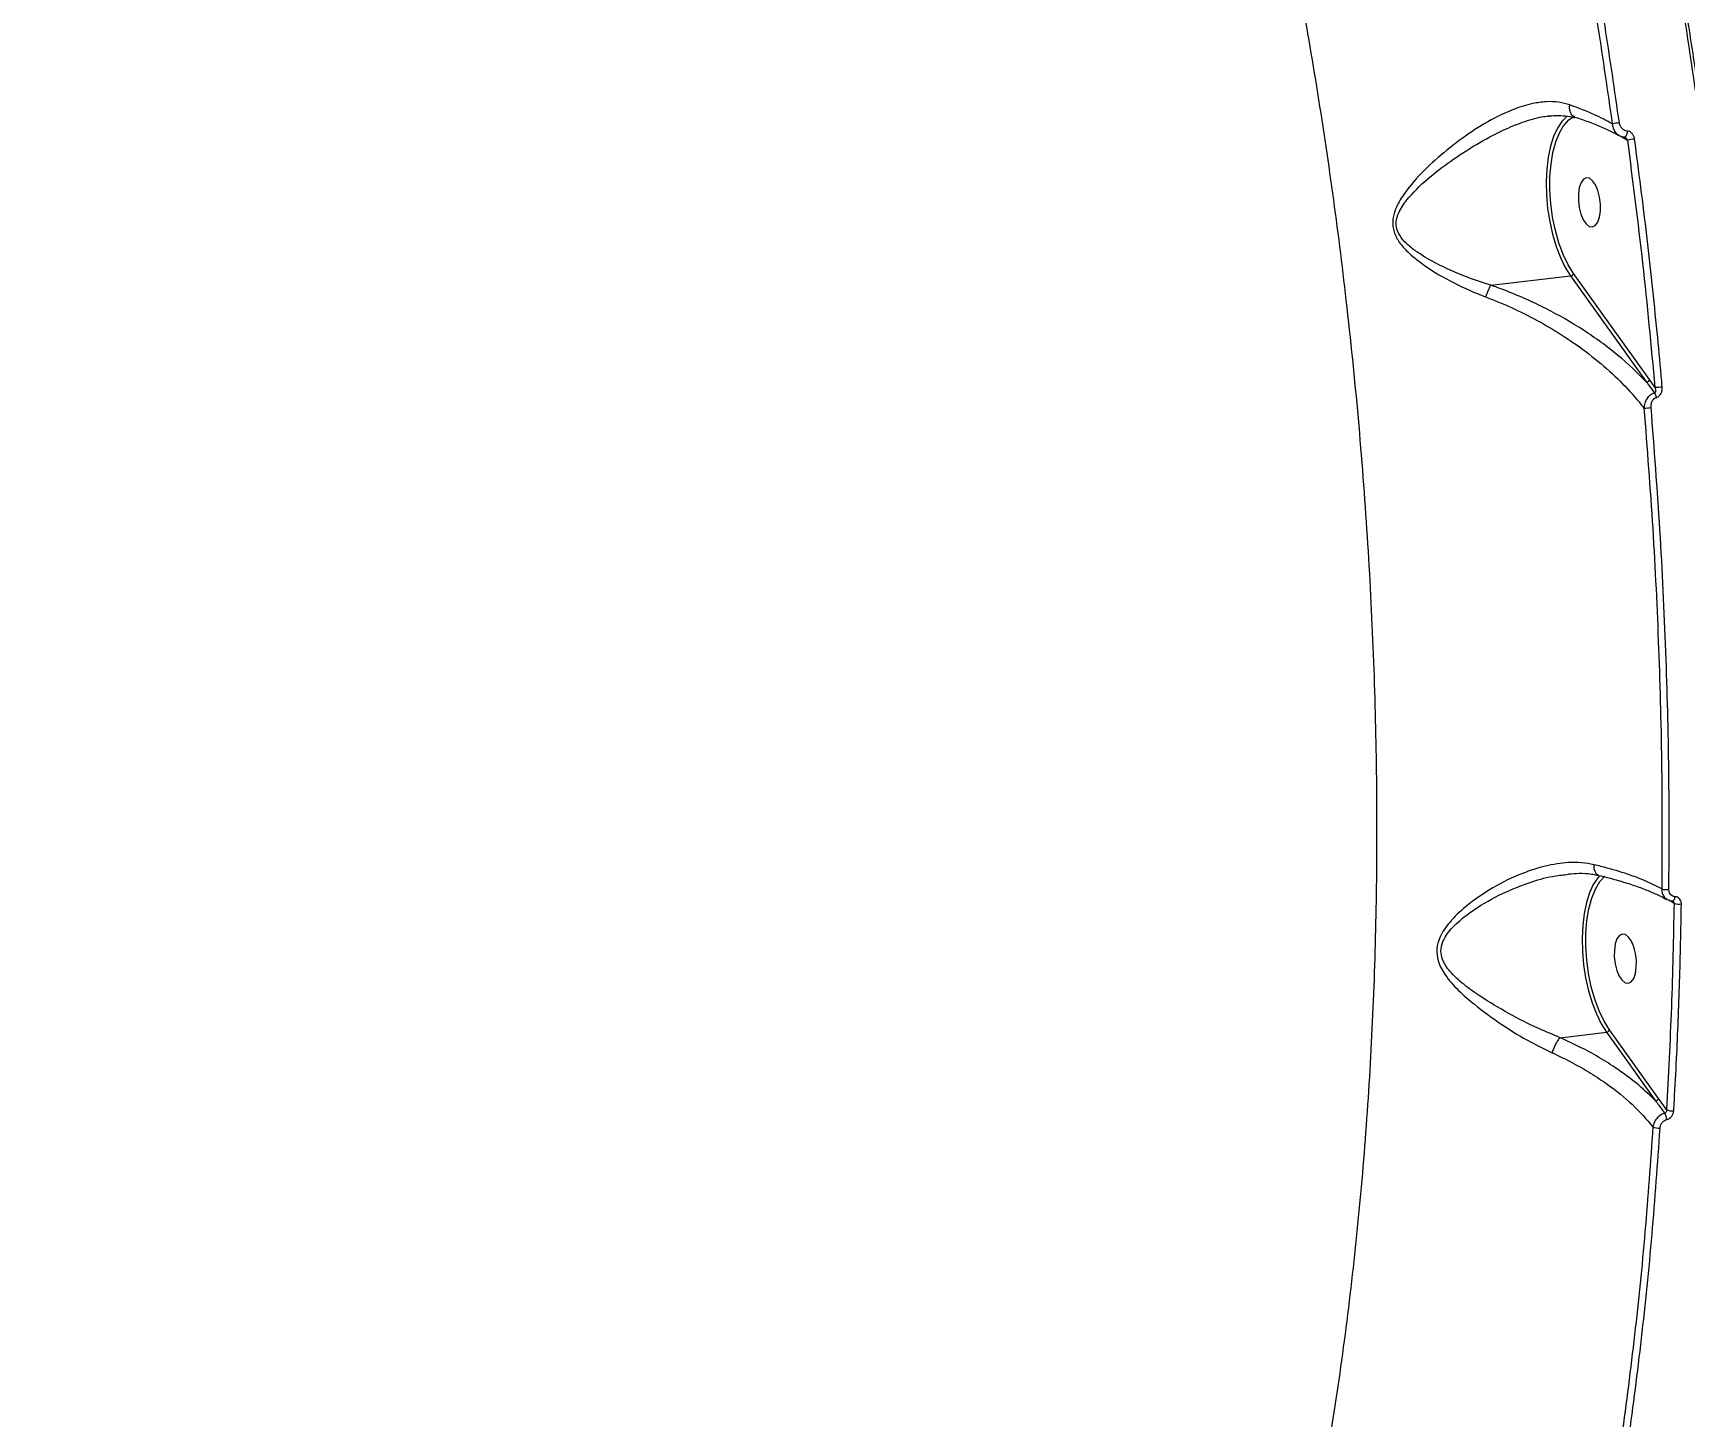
# Model space of a CAD drawing. Header units: millimetres. Extents: x 10684 to 26054, y -4768 to 6894.
# Drawn here: x 18151.3 to 18451.6, y -3048.8 to -2797.3 of the extents above; entities that cross this region are included whole.
import ezdxf

# ---------------------------------------------------------------- set-up
doc = ezdxf.new("R2010")
doc.units = ezdxf.units.MM
doc.layers.add('DIKOM_ОБЪЕКТ', color=7, linetype='Continuous')
doc.layers.add('DIKOM_РАЗМЕР_ОБЪЕКТА', color=7, linetype='Continuous')
doc.styles.add('style1', font='arial.ttf', dxfattribs={"width": 0.8})
doc.dimstyles.new('1-50', dxfattribs={"dimtxt": 300, "dimasz": 200, "dimexe": 100, "dimexo": 0, "dimgap": 100, "dimtad": 1, "dimtxsty": 'style1', "dimcen": 200, "dimclrd": 7, "dimclre": 7, "dimclrt": 7, "dimadec": 1, "dimazin": 2, "dimtfac": 1, "dimtmove": 0, "dimatfit": 2, "dimfxl": 0, "dimlwd": 25, "dimlwe": 18, "dimarcsym": 0})

# ---------------------------------------------------------------- blocks, each defined once
blk = doc.blocks.new('*D12')
at = {"layer": 'Defpoints', "color": 0, "transparency": 16777216}
for p in [(20201.02, 3555.88), (18130.62, -3300.31), (24750.12, -3300.31)]:
    blk.add_point(p, dxfattribs=at)
at = {"layer": 'DIKOM_РАЗМЕР_ОБЪЕКТА', "color": 7, "lineweight": 18, "transparency": 16777216}
for p, q in [((20201.02, 3555.88), (24850.12, 3555.88)), ((18130.62, -3300.31), (24850.12, -3300.31))]:
    blk.add_line(p, q, dxfattribs=at)
at = {"layer": 'DIKOM_РАЗМЕР_ОБЪЕКТА', "color": 7, "lineweight": 25, "transparency": 16777216}
blk.add_line((24750.12, 3355.88), (24750.12, -3100.31), dxfattribs=at)
at = {"layer": 'DIKOM_РАЗМЕР_ОБЪЕКТА', "color": 7, "transparency": 16777216}
for points in [[(24716.79, 3355.88), (24783.45, 3355.88), (24750.12, 3555.88)], [(24716.79, -3100.31), (24783.45, -3100.31), (24750.12, -3300.31)]]:
    blk.add_solid(points, dxfattribs=at)
at = {"layer": 'DIKOM_РАЗМЕР_ОБЪЕКТА', "color": 7, "transparency": 16777216, "insert": (24496.95, 958.92), "char_height": 300, "attachment_point": 5, "rotation": 90, "style": 'style1'}
blk.add_mtext('6850', dxfattribs=at)

msp = doc.modelspace()

# ---------------------------------------------------------------- linework, layer by layer
at = {"layer": 'DIKOM_ОБЪЕКТ', "color": 7, "linetype": 'Continuous', "lineweight": 15}
for p, q in [((18426.666, -2812.396), (18427.226, -2812.318)), ((18439.952, -2816.053), (18441.131, -2816.778)), ((18445.15, -2860.293), (18431.328, -2841.014)), ((18416.308, -2843.143), (18430.792, -2841.471)), ((18430.792, -2841.471), (18444.614, -2860.75)), ((18446.137, -2861.68), (18445.15, -2860.293)), ((18430.066, -2950.239), (18430.449, -2950.188)), ((18448.646, -2954.86), (18449.62, -2955.457)), ((18428.893, -2979.895), (18437.333, -2978.921)), ((18437.333, -2978.921), (18446.27, -2991.386)), ((18446.805, -2990.928), (18437.869, -2978.463)), ((18448.231, -2992.943), (18446.805, -2990.928))]:
    msp.add_line(p, q, dxfattribs=at)
at = {"layer": 'DIKOM_ОБЪЕКТ', "color": 7, "linetype": 'Continuous', "lineweight": 15, "flags": 128}
for points in [[(18430.179, -2812.452), (18430.12, -2812.497), (18429.213, -2813.397), (18428.405, -2814.618), (18427.714, -2816.132), (18427.154, -2817.906), (18426.737, -2819.902), (18426.474, -2822.076), (18426.368, -2824.382), (18426.423, -2826.77), (18426.639, -2829.187), (18427.008, -2831.581), (18427.525, -2833.901), (18428.177, -2836.095), (18428.95, -2838.117), (18429.829, -2839.922), (18430.792, -2841.471)], [(18431.328, -2841.014), (18430.344, -2839.42), (18429.454, -2837.553), (18428.679, -2835.456), (18428.037, -2833.182), (18427.545, -2830.784), (18427.215, -2828.321), (18427.054, -2825.852), (18427.066, -2823.438), (18427.25, -2821.135), (18427.604, -2819.001), (18428.117, -2817.085), (18428.778, -2815.436), (18429.57, -2814.092), (18429.612, -2814.033)], [(18429.612, -2814.033), (18430.474, -2813.086), (18431.252, -2812.547)], [(18441.088, -2815.128), (18441.075, -2815.37), (18441.037, -2815.604), (18440.977, -2815.815), (18440.899, -2815.992), (18440.806, -2816.124), (18440.705, -2816.203), (18440.603, -2816.225)], [(18434.781, -2832.548), (18435.306, -2832.277), (18435.743, -2831.666), (18436.057, -2830.764), (18436.222, -2829.646), (18436.226, -2828.401), (18436.067, -2827.13), (18435.759, -2825.937), (18435.326, -2824.917), (18434.804, -2824.154), (18434.235, -2823.709), (18433.666, -2823.619), (18433.141, -2823.89), (18432.704, -2824.501), (18432.39, -2825.402), (18432.225, -2826.521), (18432.221, -2827.766), (18432.38, -2829.037), (18432.688, -2830.23), (18433.12, -2831.25), (18433.642, -2832.013), (18434.211, -2832.458), (18434.781, -2832.548)], [(18436.066, -2950.488), (18435.753, -2950.847), (18434.945, -2952.067), (18434.254, -2953.581), (18433.694, -2955.355), (18433.278, -2957.351), (18433.014, -2959.526), (18432.908, -2961.832), (18432.964, -2964.219), (18433.179, -2966.636), (18433.548, -2969.03), (18434.065, -2971.35), (18434.717, -2973.544), (18435.491, -2975.566), (18436.369, -2977.371), (18437.333, -2978.921)], [(18437.869, -2978.463), (18436.885, -2976.869), (18435.994, -2975.002), (18435.219, -2972.905), (18434.577, -2970.63), (18434.086, -2968.232), (18433.755, -2965.769), (18433.594, -2963.3), (18433.606, -2960.886), (18433.791, -2958.583), (18434.144, -2956.448), (18434.657, -2954.533), (18435.318, -2952.884), (18436.111, -2951.54), (18436.153, -2951.482)], [(18436.153, -2951.482), (18437.015, -2950.534), (18437.025, -2950.525)], [(18449.34, -2955.048), (18449.408, -2955.04), (18449.501, -2954.995), (18449.589, -2954.911), (18449.668, -2954.793), (18449.737, -2954.644), (18449.79, -2954.472), (18449.828, -2954.282)], [(18441.321, -2969.997), (18441.846, -2969.726), (18442.283, -2969.115), (18442.597, -2968.214), (18442.762, -2967.095), (18442.766, -2965.85), (18442.607, -2964.58), (18442.299, -2963.386), (18441.867, -2962.366), (18441.345, -2961.603), (18440.776, -2961.158), (18440.206, -2961.068), (18439.681, -2961.339), (18439.244, -2961.95), (18438.93, -2962.852), (18438.765, -2963.97), (18438.761, -2965.215), (18438.92, -2966.486), (18439.228, -2967.679), (18439.661, -2968.699), (18440.182, -2969.462), (18440.751, -2969.907), (18441.321, -2969.997)]]:
    msp.add_lwpolyline(points, dxfattribs=at)
at = {"layer": 'DIKOM_ОБЪЕКТ', "color": 7, "linetype": 'Continuous', "lineweight": 15}
for centre, radius, start, end in [((18441.393, -2829.07), 15.536, 96.34075, 101.14599), ((18444.315, -2833.531), 17.053, 96.26807, 100.76215), ((18430.713, -2840.835), 0.641, 277.14975, 343.80681), ((18444.534, -2860.114), 0.641, 277.17861, 343.80312), ((18445.978, -2849.496), 12.185, 270.74669, 277.03111), ((18444.556, -2863.894), 1.915, 10.73314, 37.41785), ((18444.075, -2854.155), 11.323, 270.37191, 276.97038), ((18448.284, -2950.008), 2.986, 252.37083, 277.77709), ((18450.559, -2952.82), 2.799, 250.40504, 278.19804), ((18437.252, -2978.284), 0.642, 277.20533, 343.76597), ((18446.189, -2990.749), 0.642, 277.20715, 343.78934), ((18446.066, -2994.901), 2.253, 3.72375, 34.03341), ((18449.245, -2990.98), 2.209, 242.69038, 278.33183), ((18446.776, -2994.077), 2.254, 243.76591, 277.86662)]:
    msp.add_arc(centre, radius, start, end, dxfattribs=at)
for points, knots in [([(18405.822, -2621.659), (18407.285, -2625.46), (18411.224, -2635.702), (18417.299, -2652.96), (18423.92, -2673.527), (18430.137, -2694.864), (18435.918, -2716.918), (18441.23, -2739.629), (18445.958, -2762.497), (18450.097, -2785.44), (18453.659, -2808.376), (18456.702, -2831.679), (18459.192, -2855.282), (18461.106, -2879.108), (18462.404, -2902.633), (18463.095, -2925.783), (18463.201, -2948.494), (18462.725, -2971.137), (18461.644, -2993.628), (18459.945, -3015.883), (18457.667, -3037.413), (18454.83, -3058.16), (18451.47, -3078.086), (18447.529, -3097.516), (18442.997, -3116.36), (18437.877, -3134.535), (18432.279, -3151.642), (18426.236, -3167.647), (18419.787, -3182.541), (18412.826, -3196.568), (18405.355, -3209.639), (18397.39, -3221.685), (18389.455, -3231.985), (18381.641, -3240.703), (18374.025, -3248.043), (18366.138, -3254.435), (18359.582, -3259.041), (18355.584, -3261.165), (18354.374, -3261.807)], [0, 0, 0, 0, 0.0169098, 0.045556, 0.0742245, 0.102871, 0.1323494, 0.1618518, 0.1913303, 0.2199766, 0.248645, 0.2772914, 0.3067698, 0.3362722, 0.3657507, 0.3943969, 0.4230654, 0.4517116, 0.48119, 0.5106925, 0.5401711, 0.5688174, 0.5974857, 0.6261321, 0.6556105, 0.685113, 0.7145913, 0.7432378, 0.771906, 0.8005523, 0.8300308, 0.8595332, 0.8890115, 0.9139439, 0.9389054, 0.963867, 0.989065, 1, 1, 1, 1]), ([(18354.693, -3261.836), (18355.791, -3261.224), (18358.45, -3259.744), (18362.595, -3257.043), (18367.135, -3253.784), (18371.607, -3250.212), (18376.014, -3246.336), (18380.357, -3242.155), (18384.637, -3237.665), (18388.85, -3232.869), (18392.984, -3227.784), (18397.019, -3222.43), (18400.945, -3216.821), (18404.759, -3210.963), (18408.465, -3204.852), (18412.062, -3198.487), (18415.554, -3191.868), (18418.94, -3184.992), (18422.222, -3177.858), (18425.401, -3170.463), (18428.477, -3162.804), (18431.45, -3154.882), (18434.313, -3146.716), (18437.054, -3138.341), (18439.662, -3129.785), (18442.133, -3121.06), (18444.471, -3112.161), (18446.676, -3103.088), (18448.75, -3093.835), (18450.693, -3084.402), (18452.506, -3074.784), (18454.188, -3064.981), (18455.742, -3054.988), (18457.166, -3044.802), (18458.458, -3034.441), (18459.613, -3023.945), (18460.626, -3013.357), (18461.494, -3002.695), (18462.219, -2991.959), (18462.801, -2981.145), (18463.241, -2970.249), (18463.539, -2959.267), (18463.696, -2948.198), (18463.711, -2937.037), (18463.584, -2925.782), (18463.314, -2914.428), (18462.902, -2902.987), (18462.35, -2891.498), (18461.659, -2880.007), (18460.83, -2868.545), (18459.864, -2857.116), (18458.762, -2845.716), (18457.522, -2834.34), (18456.147, -2822.985), (18454.633, -2811.647), (18452.983, -2800.324), (18451.194, -2789.012), (18449.266, -2777.707), (18447.198, -2766.414), (18444.998, -2755.161), (18442.673, -2743.996), (18440.231, -2732.958), (18437.675, -2722.058), (18435.004, -2711.291), (18432.217, -2700.652), (18429.314, -2690.137), (18426.294, -2679.742), (18423.156, -2669.467), (18419.899, -2659.307), (18416.522, -2649.259), (18413.022, -2639.327), (18409.663, -2630.174), (18407.426, -2624.415), (18406.434, -2621.862)], [0, 0, 0, 0, 0.0098994, 0.0239604, 0.0380272, 0.0521101, 0.0662251, 0.0803871, 0.0946116, 0.1089135, 0.1232605, 0.1375542, 0.1517771, 0.1659463, 0.1800776, 0.1941866, 0.2082893, 0.2223999, 0.2365303, 0.2506968, 0.2649149, 0.2792007, 0.2935498, 0.3078771, 0.322119, 0.3363004, 0.3504374, 0.364546, 0.3786424, 0.3927426, 0.406858, 0.421004, 0.4351968, 0.4494526, 0.4637824, 0.478114, 0.4923715, 0.5065636, 0.5207068, 0.5348167, 0.5489096, 0.563002, 0.5771063, 0.5912368, 0.6054095, 0.6196403, 0.6339455, 0.6482789, 0.6625569, 0.6767651, 0.6909191, 0.7050357, 0.7191305, 0.73322, 0.7473183, 0.7614382, 0.7755955, 0.7898064, 0.8040868, 0.8184229, 0.8327306, 0.8469589, 0.8611285, 0.8752559, 0.8893571, 0.903448, 0.9175449, 0.9316584, 0.9458048, 0.9600003, 0.9742606, 0.9885925, 1, 1, 1, 1]), ([(18359.357, -2698.142), (18361.073, -2703.839), (18364.507, -2715.239), (18369.217, -2732.79), (18373.592, -2750.615), (18377.642, -2768.949), (18381.346, -2787.758), (18384.679, -2807.012), (18387.583, -2826.402), (18390.132, -2846.521), (18392.26, -2867.347), (18393.908, -2888.833), (18395.012, -2910.26), (18395.567, -2931.526), (18395.571, -2952.532), (18395.02, -2973.186), (18393.905, -2993.447), (18392.243, -3013.289), (18390.043, -3032.678), (18387.315, -3051.523), (18384.073, -3069.735), (18380.324, -3087.235), (18376.069, -3103.982), (18371.323, -3119.966), (18366.104, -3135.155), (18360.438, -3149.48), (18354.35, -3162.873), (18347.733, -3175.511), (18340.573, -3187.293), (18332.876, -3198.137), (18324.787, -3207.81), (18316.325, -3216.228), (18307.546, -3223.49), (18301.447, -3227.238), (18298.399, -3229.111)], [0, 0, 0, 0, 0.0277665, 0.0555663, 0.0833659, 0.1111324, 0.1400374, 0.1689801, 0.1979228, 0.2268277, 0.2586376, 0.2905481, 0.3225099, 0.3544719, 0.3863819, 0.4181912, 0.4498955, 0.4817, 0.5135556, 0.5454111, 0.5772153, 0.6089191, 0.6405474, 0.6722759, 0.7040553, 0.7358344, 0.7675626, 0.7991907, 0.832594, 0.8660265, 0.8994296, 0.932943, 0.9664866, 1, 1, 1, 1]), ([(18426.076, -2744.425), (18427.275, -2750.1), (18429.673, -2761.45), (18432.888, -2778.742), (18435.841, -2796.197), (18437.54, -2807.95), (18438.389, -2813.826)], [0, 0, 0, 0, 0.2490993, 0.4981999, 0.7491, 1, 1, 1, 1]), ([(18439.677, -2813.628), (18438.832, -2807.781), (18437.142, -2796.087), (18434.192, -2778.635), (18430.966, -2761.262), (18428.545, -2749.804), (18427.335, -2744.075)], [0, 0, 0, 0, 0.2491004, 0.4982001, 0.7490994, 1, 1, 1, 1]), ([(18430.662, -2810.361), (18430.008, -2810.178), (18428.637, -2809.794), (18426.359, -2809.75), (18423.61, -2810.127), (18420.448, -2811.111), (18416.52, -2812.932), (18412.22, -2815.561), (18407.773, -2818.974), (18403.619, -2822.695), (18400.582, -2826.262), (18398.879, -2829.295), (18398.361, -2831.542), (18398.62, -2833.542), (18399.647, -2835.433), (18401.161, -2837.127), (18403.971, -2839.463), (18408.185, -2842.124), (18412.458, -2844.129), (18414.871, -2845.075), (18415.365, -2845.269)], [0, 0, 0, 0, 0.0399701, 0.0838386, 0.1277303, 0.1889328, 0.2502311, 0.3350391, 0.4199808, 0.5024354, 0.5846119, 0.6297435, 0.658082, 0.6869144, 0.7179997, 0.7532849, 0.7887207, 0.8822432, 0.9758707, 1, 1, 1, 1]), ([(18431.598, -2812.568), (18431.466, -2812.516), (18431.16, -2812.397), (18430.825, -2811.909), (18430.631, -2811.245), (18430.622, -2810.693), (18430.657, -2810.405), (18430.662, -2810.361)], [0, 0, 0, 0, 0.2007124, 0.4617795, 0.7228919, 0.9578652, 1, 1, 1, 1]), ([(18438.389, -2813.826), (18437.359, -2813.264), (18435.121, -2812.042), (18432.225, -2810.95), (18430.662, -2810.361)], [0, 0, 0, 0, 0.4604883, 1, 1, 1, 1]), ([(18416.299, -2843.147), (18416.298, -2843.146), (18415.796, -2842.993), (18413.36, -2842.204), (18409.028, -2840.586), (18404.731, -2838.366), (18401.832, -2836.4), (18400.296, -2834.98), (18399.294, -2833.437), (18399.085, -2832.252), (18399.142, -2831.139), (18399.617, -2829.587), (18401.497, -2826.915), (18404.713, -2823.779), (18409.061, -2820.507), (18413.669, -2817.471), (18418.088, -2815.107), (18422.087, -2813.471), (18424.821, -2812.623), (18426.314, -2812.439), (18426.666, -2812.396)], [0, 0, 0, 0, 0.0001007, 0.0276358, 0.1344389, 0.2411113, 0.279961, 0.3186058, 0.3507683, 0.3744495, 0.3798682, 0.4090934, 0.4578894, 0.5510255, 0.6444834, 0.7419645, 0.8393143, 0.9089781, 0.9785373, 1, 1, 1, 1]), ([(18426.674, -2812.441), (18427.011, -2812.393), (18427.983, -2812.256), (18429.479, -2812.318), (18430.759, -2812.468), (18431.396, -2812.705), (18431.52, -2812.751)], [0, 0, 0, 0, 0.1906784, 0.5495576, 0.9117985, 1, 1, 1, 1]), ([(18431.598, -2812.6), (18431.765, -2812.651), (18432.854, -2812.983), (18434.654, -2813.647), (18436.936, -2814.581), (18438.584, -2815.353), (18439.374, -2815.808), (18439.598, -2815.937)], [0, 0, 0, 0, 0.05083862, 0.33125703, 0.61120997, 0.8902626, 1, 1, 1, 1]), ([(18438.389, -2813.826), (18438.4, -2813.937), (18438.439, -2814.343), (18438.669, -2814.986), (18439.098, -2815.598), (18439.468, -2815.816), (18439.619, -2815.904)], [0, 0, 0, 0, 0.1261879, 0.464296, 0.7813409, 1, 1, 1, 1]), ([(18441.088, -2815.128), (18440.937, -2815.102), (18440.636, -2815.052), (18440.231, -2814.768), (18439.903, -2814.361), (18439.733, -2813.953), (18439.689, -2813.698), (18439.677, -2813.628)], [0, 0, 0, 0, 0.2169131, 0.4334586, 0.6619885, 0.9080733, 1, 1, 1, 1]), ([(18439.638, -2815.919), (18439.829, -2816.027), (18440.134, -2816.2), (18440.477, -2816.187), (18440.605, -2816.182)], [0, 0, 0, 0, 0.6248336, 1, 1, 1, 1]), ([(18440.605, -2816.225), (18440.607, -2816.225), (18440.626, -2816.225), (18440.665, -2816.228), (18440.715, -2816.264), (18440.725, -2816.272)], [0, 0, 0, 0, 0.0935633, 0.8164677, 1, 1, 1, 1]), ([(18440.724, -2816.274), (18440.757, -2816.294), (18440.855, -2816.353), (18440.983, -2816.502), (18441.079, -2816.654), (18441.12, -2816.751), (18441.131, -2816.778)], [0, 0, 0, 0, 0.1702548, 0.491122, 0.8587693, 1, 1, 1, 1]), ([(18442.453, -2816.58), (18442.442, -2816.512), (18442.401, -2816.267), (18442.239, -2815.873), (18441.924, -2815.477), (18441.529, -2815.202), (18441.235, -2815.152), (18441.088, -2815.128)], [0, 0, 0, 0, 0.0918611, 0.3355458, 0.5630606, 0.7814664, 1, 1, 1, 1]), ([(18441.131, -2816.778), (18442.096, -2824.238), (18444.03, -2839.18), (18445.434, -2854.173), (18446.137, -2861.68)], [0, 0, 0, 0, 0.4992729, 1, 1, 1, 1]), ([(18447.469, -2861.59), (18447.411, -2860.927), (18447.118, -2857.611), (18446.254, -2848.447), (18444.73, -2834.087), (18443.213, -2822.419), (18442.453, -2816.58)], [0, 0, 0, 0, 0.0441413, 0.220713, 0.6100115, 1, 1, 1, 1]), ([(18416.299, -2843.147), (18416.204, -2843.307), (18416.014, -2843.627), (18415.699, -2844.339), (18415.484, -2844.912), (18415.381, -2845.221), (18415.365, -2845.269)], [0, 0, 0, 0, 0.3156722, 0.631427, 0.9437252, 1, 1, 1, 1]), ([(18416.308, -2843.143), (18416.306, -2843.144), (18416.304, -2843.144), (18416.301, -2843.145), (18416.3, -2843.146), (18416.299, -2843.147)], [0, 0, 0, 0, 0.4252895, 0.7800964, 1, 1, 1, 1]), ([(18444.614, -2860.75), (18442.958, -2859.109), (18440.454, -2856.629), (18436.414, -2853.523), (18432.18, -2850.611), (18427.547, -2847.944), (18422.605, -2845.593), (18419.231, -2844.188), (18417.093, -2843.424), (18416.308, -2843.143)], [0, 0, 0, 0, 0.235538, 0.3560379, 0.4765294, 0.7016583, 0.8172953, 0.9329149, 1, 1, 1, 1]), ([(18415.365, -2845.269), (18416.109, -2845.557), (18418.54, -2846.497), (18422.49, -2848.315), (18427.053, -2850.798), (18431.547, -2853.668), (18435.869, -2856.928), (18439.893, -2860.563), (18442.552, -2863.451), (18443.857, -2865.107), (18444.149, -2865.478)], [0, 0, 0, 0, 0.0601216, 0.196237, 0.3328186, 0.4690654, 0.6303294, 0.7921166, 0.9534348, 1, 1, 1, 1]), ([(18444.614, -2860.75), (18444.758, -2860.941), (18445.249, -2861.598), (18445.734, -2862.261), (18446.077, -2862.731)], [0, 0, 0, 0, 0.2912671, 1, 1, 1, 1]), ([(18446.137, -2861.68), (18446.177, -2861.82), (18446.246, -2862.065), (18446.259, -2862.381), (18446.218, -2862.58), (18446.155, -2862.678), (18446.111, -2862.715), (18446.086, -2862.726), (18446.077, -2862.731)], [0, 0, 0, 0, 0.3693945, 0.6445551, 0.8371312, 0.9269482, 0.9710865, 1, 1, 1, 1]), ([(18446.437, -2863.538), (18446.468, -2863.528), (18446.627, -2863.48), (18446.912, -2863.303), (18447.232, -2862.906), (18447.47, -2862.312), (18447.469, -2861.847), (18447.469, -2861.59)], [0, 0, 0, 0, 0.0440576, 0.2245722, 0.4337405, 0.6875063, 1, 1, 1, 1]), ([(18446.077, -2862.731), (18446.035, -2862.743), (18445.787, -2862.816), (18445.33, -2863.058), (18444.766, -2863.603), (18444.328, -2864.376), (18444.169, -2865.045), (18444.152, -2865.416), (18444.149, -2865.478)], [0, 0, 0, 0, 0.0394967, 0.2326159, 0.4437498, 0.6867208, 0.9479401, 1, 1, 1, 1]), ([(18445.45, -2865.394), (18445.45, -2865.136), (18445.452, -2864.685), (18445.687, -2864.119), (18445.994, -2863.75), (18446.263, -2863.589), (18446.412, -2863.545), (18446.437, -2863.538)], [0, 0, 0, 0, 0.3277389, 0.5739632, 0.7796357, 0.9628263, 1, 1, 1, 1]), ([(18444.149, -2865.478), (18444.715, -2872.787), (18445.846, -2887.405), (18446.884, -2909.318), (18447.473, -2931.187), (18447.411, -2945.632), (18447.38, -2952.854)], [0, 0, 0, 0, 0.2485974, 0.4971948, 0.7485972, 1, 1, 1, 1]), ([(18448.688, -2952.967), (18448.72, -2945.81), (18448.782, -2931.495), (18448.203, -2909.662), (18447.168, -2887.619), (18446.022, -2872.802), (18445.45, -2865.394)], [0, 0, 0, 0, 0.2485953, 0.4971932, 0.7485972, 1, 1, 1, 1]), ([(18435.087, -2948.455), (18434.33, -2948.316), (18432.815, -2948.039), (18429.859, -2948.043), (18426.244, -2948.601), (18421.608, -2950.104), (18416.638, -2952.503), (18412.17, -2955.578), (18408.888, -2958.667), (18407.06, -2961.303), (18406.359, -2963.788), (18406.648, -2966.201), (18408.071, -2968.781), (18410.379, -2971.372), (18413.854, -2974.35), (18418.249, -2977.55), (18423.074, -2980.498), (18426.169, -2982.008), (18427.445, -2982.63)], [0, 0, 0, 0, 0.0404308, 0.0808849, 0.150958, 0.2211462, 0.3139241, 0.4066928, 0.4680966, 0.5184404, 0.5509388, 0.585738, 0.6308316, 0.6892187, 0.7478306, 0.8412633, 0.9345786, 1, 1, 1, 1]), ([(18435.892, -2950.362), (18435.768, -2950.312), (18435.507, -2950.204), (18435.227, -2949.72), (18435.096, -2949.141), (18435.078, -2948.694), (18435.085, -2948.499), (18435.087, -2948.455)], [0, 0, 0, 0, 0.24643235, 0.52260838, 0.79881424, 0.95403732, 1, 1, 1, 1]), ([(18447.38, -2952.854), (18446.411, -2952.359), (18444.454, -2951.358), (18440.708, -2949.984), (18437.475, -2949.036), (18435.503, -2948.556), (18435.087, -2948.455)], [0, 0, 0, 0, 0.2991674, 0.6039845, 0.9163495, 1, 1, 1, 1]), ([(18428.885, -2979.897), (18428.884, -2979.897), (18427.61, -2979.351), (18424.432, -2978.056), (18419.521, -2975.538), (18414.994, -2972.821), (18411.378, -2970.306), (18408.975, -2968.121), (18407.523, -2966.024), (18407.214, -2964.532), (18407.27, -2963.283), (18407.682, -2962.051), (18408.597, -2960.684), (18410.153, -2958.967), (18413.155, -2956.585), (18417.735, -2953.889), (18422.795, -2951.826), (18426.942, -2950.576), (18429.211, -2950.331), (18430.066, -2950.239)], [0, 0, 0, 0, 0.0000654, 0.0748533, 0.1818791, 0.2890122, 0.3546179, 0.4199449, 0.4677011, 0.4950657, 0.503149, 0.5363374, 0.563306, 0.5903789, 0.658802, 0.7648617, 0.8709392, 0.9513362, 1, 1, 1, 1]), ([(18430.436, -2950.141), (18431.085, -2950.085), (18432.509, -2949.963), (18434.347, -2950.059), (18435.474, -2950.318), (18435.902, -2950.416)], [0, 0, 0, 0, 0.3420208, 0.7500477, 1, 1, 1, 1]), ([(18435.882, -2950.393), (18436.507, -2950.54), (18438.103, -2950.917), (18440.457, -2951.596), (18442.949, -2952.41), (18445.189, -2953.273), (18447.001, -2954.073), (18447.935, -2954.584), (18448.314, -2954.792)], [0, 0, 0, 0, 0.1208757, 0.3081709, 0.4962945, 0.6846151, 0.8722015, 1, 1, 1, 1]), ([(18447.38, -2952.854), (18447.38, -2952.915), (18447.379, -2953.245), (18447.509, -2953.819), (18447.858, -2954.421), (18448.209, -2954.638), (18448.356, -2954.729)], [0, 0, 0, 0, 0.0762918, 0.4163417, 0.7563929, 1, 1, 1, 1]), ([(18448.416, -2954.778), (18448.641, -2954.892), (18448.937, -2955.041), (18449.264, -2955.028), (18449.342, -2955.025)], [0, 0, 0, 0, 0.7611703, 1, 1, 1, 1]), ([(18449.828, -2954.282), (18449.68, -2954.259), (18449.384, -2954.213), (18449.021, -2953.942), (18448.772, -2953.556), (18448.691, -2953.204), (18448.689, -2953.004), (18448.688, -2952.967)], [0, 0, 0, 0, 0.2364263, 0.4729435, 0.7099371, 0.9467782, 1, 1, 1, 1]), ([(18449.338, -2955.049), (18449.342, -2955.049), (18449.381, -2955.047), (18449.396, -2955.058), (18449.408, -2955.068)], [0, 0, 0, 0, 0.1226163, 1, 1, 1, 1]), ([(18449.406, -2955.072), (18449.436, -2955.09), (18449.509, -2955.135), (18449.585, -2955.259), (18449.617, -2955.377), (18449.62, -2955.445), (18449.62, -2955.457)], [0, 0, 0, 0, 0.2373766, 0.579313, 0.9215217, 1, 1, 1, 1]), ([(18450.958, -2955.591), (18450.958, -2955.553), (18450.957, -2955.354), (18450.876, -2955.003), (18450.629, -2954.619), (18450.268, -2954.35), (18449.974, -2954.305), (18449.828, -2954.282)], [0, 0, 0, 0, 0.0546028, 0.2913211, 0.5278161, 0.7639703, 1, 1, 1, 1]), ([(18449.62, -2955.457), (18449.492, -2961.763), (18449.235, -2974.387), (18448.566, -2986.753), (18448.231, -2992.943)], [0, 0, 0, 0, 0.4994518, 1, 1, 1, 1]), ([(18449.565, -2993.166), (18449.602, -2992.539), (18449.787, -2989.404), (18450.196, -2981.63), (18450.681, -2969.761), (18450.866, -2960.316), (18450.958, -2955.591)], [0, 0, 0, 0, 0.0507625, 0.2538468, 0.626692, 1, 1, 1, 1]), ([(18428.885, -2979.897), (18428.757, -2980.044), (18428.501, -2980.338), (18428.095, -2981.019), (18427.742, -2981.765), (18427.54, -2982.316), (18427.458, -2982.587), (18427.445, -2982.63)], [0, 0, 0, 0, 0.2439681, 0.4879943, 0.732026, 0.9571264, 1, 1, 1, 1]), ([(18428.893, -2979.895), (18428.891, -2979.895), (18428.888, -2979.895), (18428.886, -2979.896), (18428.886, -2979.897), (18428.885, -2979.897)], [0, 0, 0, 0, 0.4991611, 0.91049984, 1, 1, 1, 1]), ([(18446.27, -2991.386), (18445.276, -2990.426), (18443.274, -2988.493), (18439.893, -2985.942), (18436.406, -2983.695), (18432.839, -2981.698), (18430.234, -2980.508), (18428.893, -2979.895)], [0, 0, 0, 0, 0.2199054, 0.442784, 0.6236807, 0.8062658, 1, 1, 1, 1]), ([(18427.445, -2982.63), (18428.709, -2983.229), (18431.15, -2984.387), (18434.508, -2986.329), (18438.248, -2988.821), (18442.266, -2992.048), (18444.598, -2994.737), (18445.779, -2996.099)], [0, 0, 0, 0, 0.1647962, 0.3184418, 0.4735195, 0.7333117, 1, 1, 1, 1]), ([(18446.27, -2991.386), (18446.414, -2991.577), (18446.977, -2992.323), (18447.526, -2993.078), (18447.934, -2993.64)], [0, 0, 0, 0, 0.2563352, 1, 1, 1, 1]), ([(18447.934, -2993.64), (18447.899, -2993.65), (18447.619, -2993.729), (18447.086, -2993.99), (18446.442, -2994.567), (18445.955, -2995.307), (18445.838, -2995.836), (18445.779, -2996.099)], [0, 0, 0, 0, 0.0333225, 0.26641599, 0.50828131, 0.75529357, 1, 1, 1, 1]), ([(18448.231, -2992.943), (18448.237, -2993.02), (18448.248, -2993.171), (18448.197, -2993.38), (18448.104, -2993.536), (18448.011, -2993.607), (18447.957, -2993.632), (18447.94, -2993.638), (18447.934, -2993.64)], [0, 0, 0, 0, 0.2725512, 0.5326593, 0.7668317, 0.9320237, 0.9741255, 1, 1, 1, 1]), ([(18448.315, -2994.755), (18448.335, -2994.749), (18448.506, -2994.702), (18448.83, -2994.539), (18449.212, -2994.166), (18449.487, -2993.685), (18449.539, -2993.339), (18449.565, -2993.166)], [0, 0, 0, 0, 0.029924, 0.2617902, 0.5038786, 0.7519906, 1, 1, 1, 1]), ([(18445.779, -2996.099), (18445.328, -3002.484), (18444.427, -3015.252), (18442.507, -3033.999), (18440.161, -3052.391), (18437.829, -3067.475), (18436.227, -3076.32), (18435.683, -3079.325)], [0, 0, 0, 0, 0.2203121, 0.440621, 0.663085, 0.8855451, 1, 1, 1, 1]), ([(18436.966, -3079.727), (18437.512, -3076.715), (18439.106, -3067.906), (18441.428, -3052.906), (18443.778, -3034.538), (18445.715, -3015.694), (18446.628, -3002.772), (18447.084, -2996.31)], [0, 0, 0, 0, 0.1144556, 0.3347657, 0.5550746, 0.7775385, 1, 1, 1, 1]), ([(18447.084, -2996.31), (18447.11, -2996.141), (18447.162, -2995.802), (18447.432, -2995.331), (18447.806, -2994.967), (18448.125, -2994.807), (18448.294, -2994.76), (18448.315, -2994.755)], [0, 0, 0, 0, 0.2478393, 0.49589, 0.7365234, 0.9670501, 1, 1, 1, 1])]:
    msp.add_open_spline(points, degree=3, knots=knots, dxfattribs=at)

# ---------------------------------------------------------------- dimensions: what is measured, and where the dimension line sits
at = {"layer": 'DIKOM_РАЗМЕР_ОБЪЕКТА'}
dim = msp.add_linear_dim(base=(24750.121, -3300.313), p1=(20201.023, 3555.882), p2=(18130.618, -3300.313), angle=90, text='6850', dimstyle='1-50', dxfattribs=at)
dim.commit()
dim.dimension.update_dxf_attribs({"geometry": '*D12', "text_midpoint": (24750.121, 958.916), "dimtype": 160})

doc.saveas('drawing.dxf')
